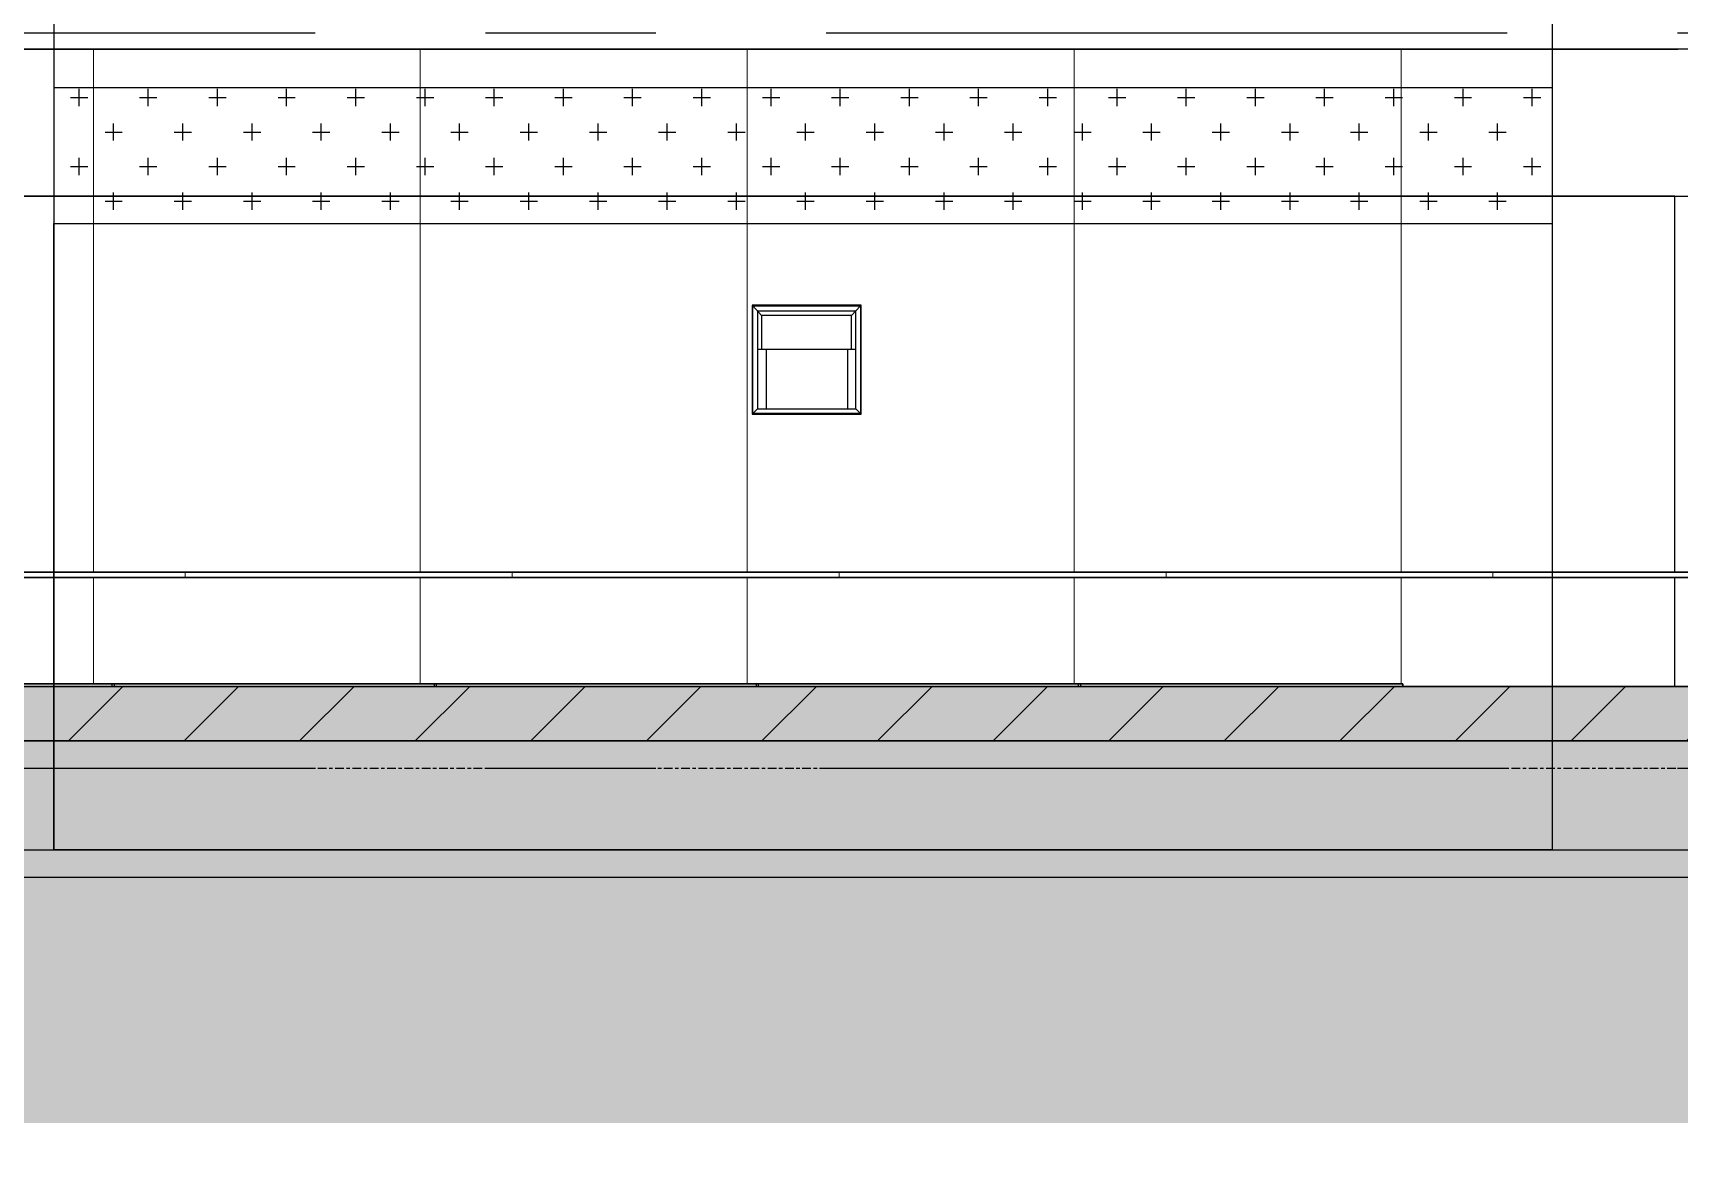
# Model space of a CAD drawing. Header units: millimetres. Extents: x 2519235 to 7246330, y 25937 to 201821.
# Drawn here: x 3243771 to 3246792, y 100200 to 102290 of the extents above; entities that cross this region are included whole.
import ezdxf
from ezdxf.xclip import XClip

# ---------------------------------------------------------------- set-up
doc = ezdxf.new("R2010")
doc.units = ezdxf.units.MM
doc.header["$XCLIPFRAME"] = 0
doc.set_wipeout_variables(frame=1)
doc.linetypes.add('Centre', pattern=[31.75, 6.35, -4.7625, 15.875, -4.7625])
doc.linetypes.add('TA_GL_005.00000', pattern=[13.75, 5, -1.25, 1.25, -1.25, 5])
for name, color, linetype in [('000 - 0_HIDE_OBJ_FRAMING_DEF_SUB_1', 7, 'Continuous'), ('000 - 0_SYM_DWG_GRIDLINE_MAIN_COLOR_251', 7, 'Continuous'), ('000 - CONCRETE_COL_CUT_COLOR_1', 7, 'Continuous'), ('000 - CONCRETE_COL_HATCH_', 7, 'Continuous'), ('000 - CONCRETE_COL_WIPEOUT_', 7, 'Continuous'), ('000 - CONCRETE_WALL_CUT_COLOR_3', 7, 'Continuous'), ('000 - CONCRETE_WALL_CUT_COLOR_5', 7, 'Continuous'), ('_งานโครงสร้าง', 7, 'Continuous')]:
    doc.layers.add(name, color=color, linetype=linetype)
doc.styles.add('TA', font='', dxfattribs={"height": 4.5})
doc.styles.get('TA').set_extended_font_data('Cordia New')
pattern_1 = [(90, (-20550, -2560), (-600, 4e-14), [])]
pattern_2 = [(90, (-20118.65, -4000), (-600, 4e-14), [])]

# ---------------------------------------------------------------- blocks, each defined once
blk = doc.blocks.new('W-1-PP17-ENT1_REV02_20260415-163809_PP17_ENT1_SE_ELE3')
h = blk.add_hatch()
h.set_pattern_fill('CROSS', scale=10)
h.set_pattern_definition([(7e-15, (-3045264, -6e-09), (63.5, 63.5), [31.75, -95.25]), (90, (-3045248.125, -15.875), (-63.5, 63.5), [31.75, -95.25])])
h.paths.add_polyline_path([(1024.8, 102190), (3774.8, 102190), (3774.8, 101940), (1024.8, 101940)])
at = {"layer": '_งานโครงสร้าง', "color": 7}
for p, q in [((1024.8, 114340), (1024.8, 100790)), ((3774.8, 114340), (3774.8, 100790)), ((1024.8, 102190), (3774.8, 102190))]:
    blk.add_line(p, q, dxfattribs=at)
blk.add_lwpolyline([(1024.8, 101940), (3774.8, 101940), (3774.8, 100790), (1024.8, 100790)], close=True, dxfattribs=at)
at = {"layer": 'Defpoints', "color": 7}
blk.add_lwpolyline([(-21407.2, 100790), (23378.9, 100790), (23378.9, 98830), (-21407.2, 98830)], close=True, dxfattribs=at)
blk = doc.blocks.new('DPA_Drainage Gutter_Landscape PP17_REV B - DPA_Drainage Gutter_Landscape PP17_REV B-36085403-ENTRANCE 1 - ELEVATION 4')
at = {"layer": '000 - 0_HIDE_OBJ_FRAMING_DEF_SUB_1', "color": 7}
for p, q in [((-2999807, 101095), (-3000402, 101095)), ((-3000402, 101095), (-2999807, 101095)), ((-2999953, 101095), (-2999923, 101095)), ((-2999923, 101095), (-2999953, 101095)), ((-2999923, 101095), (-2999953, 101095)), ((-2999953, 101095), (-2999923, 101095)), ((-2999886, 101095), (-2999916, 101095)), ((-2999916, 101095), (-2999886, 101095)), ((-2999916, 101095), (-2999886, 101095)), ((-2999886, 101095), (-2999916, 101095)), ((-2999879, 101095), (-2999849, 101095)), ((-2999849, 101095), (-2999879, 101095)), ((-2999849, 101095), (-2999879, 101095)), ((-2999879, 101095), (-2999849, 101095)), ((-2999814, 101095), (-2999842, 101095)), ((-2999842, 101095), (-2999814, 101095)), ((-2999814, 101095), (-2999842, 101095)), ((-2999842, 101095), (-2999814, 101095)), ((-2999215.8, 101095), (-2999810.8, 101095)), ((-2999810.8, 101095), (-2999215.8, 101095)), ((-2999810.8, 101090), (-2999810.8, 101095)), ((-2999807, 101090), (-2999807, 101095)), ((-2999803.8, 101095), (-2999775.8, 101095)), ((-2999775.8, 101095), (-2999803.8, 101095)), ((-2999775.8, 101095), (-2999803.8, 101095)), ((-2999803.8, 101095), (-2999775.8, 101095)), ((-2999768.8, 101095), (-2999738.8, 101095)), ((-2999738.8, 101095), (-2999768.8, 101095)), ((-2999738.8, 101095), (-2999768.8, 101095)), ((-2999768.8, 101095), (-2999738.8, 101095)), ((-2999701.8, 101095), (-2999731.8, 101095)), ((-2999731.8, 101095), (-2999701.8, 101095)), ((-2999731.8, 101095), (-2999701.8, 101095)), ((-2999701.8, 101095), (-2999731.8, 101095)), ((-2999694.8, 101095), (-2999664.8, 101095)), ((-2999664.8, 101095), (-2999694.8, 101095)), ((-2999664.8, 101095), (-2999694.8, 101095)), ((-2999694.8, 101095), (-2999664.8, 101095)), ((-2999627.8, 101095), (-2999657.8, 101095)), ((-2999657.8, 101095), (-2999627.8, 101095)), ((-2999657.8, 101095), (-2999627.8, 101095)), ((-2999627.8, 101095), (-2999657.8, 101095)), ((-2999620.8, 101095), (-2999590.8, 101095)), ((-2999590.8, 101095), (-2999620.8, 101095)), ((-2999590.8, 101095), (-2999620.8, 101095)), ((-2999620.8, 101095), (-2999590.8, 101095)), ((-2999553.8, 101095), (-2999583.8, 101095)), ((-2999583.8, 101095), (-2999553.8, 101095)), ((-2999583.8, 101095), (-2999553.8, 101095)), ((-2999553.8, 101095), (-2999583.8, 101095)), ((-2999546.8, 101095), (-2999516.8, 101095)), ((-2999516.8, 101095), (-2999546.8, 101095)), ((-2999516.8, 101095), (-2999546.8, 101095)), ((-2999546.8, 101095), (-2999516.8, 101095)), ((-2999509.8, 101095), (-2999479.8, 101095)), ((-2999479.8, 101095), (-2999509.8, 101095)), ((-2999479.8, 101095), (-2999509.8, 101095)), ((-2999509.8, 101095), (-2999479.8, 101095)), ((-2999442.8, 101095), (-2999472.8, 101095)), ((-2999472.8, 101095), (-2999442.8, 101095)), ((-2999472.8, 101095), (-2999442.8, 101095)), ((-2999442.8, 101095), (-2999472.8, 101095)), ((-2999435.8, 101095), (-2999405.8, 101095)), ((-2999405.8, 101095), (-2999435.8, 101095)), ((-2999405.8, 101095), (-2999435.8, 101095)), ((-2999435.8, 101095), (-2999405.8, 101095)), ((-2999368.8, 101095), (-2999398.8, 101095)), ((-2999398.8, 101095), (-2999368.8, 101095)), ((-2999398.8, 101095), (-2999368.8, 101095)), ((-2999368.8, 101095), (-2999398.8, 101095)), ((-2999361.8, 101095), (-2999331.8, 101095)), ((-2999331.8, 101095), (-2999361.8, 101095)), ((-2999331.8, 101095), (-2999361.8, 101095)), ((-2999361.8, 101095), (-2999331.8, 101095)), ((-2999294.8, 101095), (-2999324.8, 101095)), ((-2999324.8, 101095), (-2999294.8, 101095)), ((-2999324.8, 101095), (-2999294.8, 101095)), ((-2999294.8, 101095), (-2999324.8, 101095)), ((-2999287.8, 101095), (-2999257.8, 101095)), ((-2999257.8, 101095), (-2999287.8, 101095)), ((-2999257.8, 101095), (-2999287.8, 101095)), ((-2999287.8, 101095), (-2999257.8, 101095)), ((-2999222.8, 101095), (-2999250.8, 101095)), ((-2999250.8, 101095), (-2999222.8, 101095)), ((-2999222.8, 101095), (-2999250.8, 101095)), ((-2999250.8, 101095), (-2999222.8, 101095)), ((-2998624.7, 101095), (-2999219.7, 101095)), ((-2999219.7, 101095), (-2998624.7, 101095)), ((-2999219.7, 101090), (-2999219.7, 101095)), ((-2999215.8, 101090), (-2999215.8, 101095)), ((-2999212.7, 101095), (-2999184.7, 101095)), ((-2999184.7, 101095), (-2999212.7, 101095)), ((-2999184.7, 101095), (-2999212.7, 101095)), ((-2999212.7, 101095), (-2999184.7, 101095)), ((-2999177.7, 101095), (-2999147.7, 101095)), ((-2999147.7, 101095), (-2999177.7, 101095)), ((-2999147.7, 101095), (-2999177.7, 101095)), ((-2999177.7, 101095), (-2999147.7, 101095)), ((-2999110.7, 101095), (-2999140.7, 101095)), ((-2999140.7, 101095), (-2999110.7, 101095)), ((-2999140.7, 101095), (-2999110.7, 101095)), ((-2999110.7, 101095), (-2999140.7, 101095)), ((-2999103.7, 101095), (-2999073.7, 101095)), ((-2999073.7, 101095), (-2999103.7, 101095)), ((-2999073.7, 101095), (-2999103.7, 101095)), ((-2999103.7, 101095), (-2999073.7, 101095)), ((-2999036.7, 101095), (-2999066.7, 101095)), ((-2999066.7, 101095), (-2999036.7, 101095)), ((-2999066.7, 101095), (-2999036.7, 101095)), ((-2999036.7, 101095), (-2999066.7, 101095)), ((-2999029.7, 101095), (-2998999.7, 101095)), ((-2998999.7, 101095), (-2999029.7, 101095)), ((-2998999.7, 101095), (-2999029.7, 101095)), ((-2999029.7, 101095), (-2998999.7, 101095)), ((-2998962.7, 101095), (-2998992.7, 101095)), ((-2998992.7, 101095), (-2998962.7, 101095)), ((-2998992.7, 101095), (-2998962.7, 101095)), ((-2998962.7, 101095), (-2998992.7, 101095)), ((-2998955.7, 101095), (-2998925.7, 101095)), ((-2998925.7, 101095), (-2998955.7, 101095)), ((-2998925.7, 101095), (-2998955.7, 101095)), ((-2998955.7, 101095), (-2998925.7, 101095)), ((-2998918.7, 101095), (-2998888.7, 101095)), ((-2998888.7, 101095), (-2998918.7, 101095)), ((-2998888.7, 101095), (-2998918.7, 101095)), ((-2998918.7, 101095), (-2998888.7, 101095)), ((-2998851.7, 101095), (-2998881.7, 101095)), ((-2998881.7, 101095), (-2998851.7, 101095)), ((-2998881.7, 101095), (-2998851.7, 101095)), ((-2998851.7, 101095), (-2998881.7, 101095)), ((-2998844.7, 101095), (-2998814.7, 101095)), ((-2998814.7, 101095), (-2998844.7, 101095)), ((-2998814.7, 101095), (-2998844.7, 101095)), ((-2998844.7, 101095), (-2998814.7, 101095)), ((-2998777.7, 101095), (-2998807.7, 101095)), ((-2998807.7, 101095), (-2998777.7, 101095)), ((-2998807.7, 101095), (-2998777.7, 101095)), ((-2998777.7, 101095), (-2998807.7, 101095)), ((-2998770.7, 101095), (-2998740.7, 101095)), ((-2998740.7, 101095), (-2998770.7, 101095)), ((-2998740.7, 101095), (-2998770.7, 101095)), ((-2998770.7, 101095), (-2998740.7, 101095)), ((-2998703.7, 101095), (-2998733.7, 101095)), ((-2998733.7, 101095), (-2998703.7, 101095)), ((-2998733.7, 101095), (-2998703.7, 101095)), ((-2998703.7, 101095), (-2998733.7, 101095)), ((-2998696.7, 101095), (-2998666.7, 101095)), ((-2998666.7, 101095), (-2998696.7, 101095)), ((-2998666.7, 101095), (-2998696.7, 101095)), ((-2998696.7, 101095), (-2998666.7, 101095)), ((-2998631.7, 101095), (-2998659.7, 101095)), ((-2998659.7, 101095), (-2998631.7, 101095)), ((-2998631.7, 101095), (-2998659.7, 101095)), ((-2998659.7, 101095), (-2998631.7, 101095)), ((-2998033.5, 101095), (-2998628.5, 101095)), ((-2998628.5, 101095), (-2998033.5, 101095)), ((-2998628.5, 101090), (-2998628.5, 101095)), ((-2998624.7, 101090), (-2998624.7, 101095)), ((-2998621.5, 101095), (-2998593.5, 101095)), ((-2998593.5, 101095), (-2998621.5, 101095)), ((-2998593.5, 101095), (-2998621.5, 101095)), ((-2998621.5, 101095), (-2998593.5, 101095)), ((-2998586.5, 101095), (-2998556.5, 101095)), ((-2998556.5, 101095), (-2998586.5, 101095)), ((-2998556.5, 101095), (-2998586.5, 101095)), ((-2998586.5, 101095), (-2998556.5, 101095)), ((-2998519.5, 101095), (-2998549.5, 101095)), ((-2998549.5, 101095), (-2998519.5, 101095)), ((-2998549.5, 101095), (-2998519.5, 101095)), ((-2998519.5, 101095), (-2998549.5, 101095)), ((-2998512.5, 101095), (-2998482.5, 101095)), ((-2998482.5, 101095), (-2998512.5, 101095)), ((-2998482.5, 101095), (-2998512.5, 101095)), ((-2998512.5, 101095), (-2998482.5, 101095)), ((-2998445.5, 101095), (-2998475.5, 101095)), ((-2998475.5, 101095), (-2998445.5, 101095)), ((-2998475.5, 101095), (-2998445.5, 101095)), ((-2998445.5, 101095), (-2998475.5, 101095)), ((-2998438.5, 101095), (-2998408.5, 101095)), ((-2998408.5, 101095), (-2998438.5, 101095)), ((-2998408.5, 101095), (-2998438.5, 101095)), ((-2998438.5, 101095), (-2998408.5, 101095)), ((-2998371.5, 101095), (-2998401.5, 101095)), ((-2998401.5, 101095), (-2998371.5, 101095)), ((-2998401.5, 101095), (-2998371.5, 101095)), ((-2998371.5, 101095), (-2998401.5, 101095)), ((-2998364.5, 101095), (-2998334.5, 101095)), ((-2998334.5, 101095), (-2998364.5, 101095)), ((-2998334.5, 101095), (-2998364.5, 101095)), ((-2998364.5, 101095), (-2998334.5, 101095)), ((-2998327.5, 101095), (-2998297.5, 101095)), ((-2998297.5, 101095), (-2998327.5, 101095)), ((-2998297.5, 101095), (-2998327.5, 101095)), ((-2998327.5, 101095), (-2998297.5, 101095)), ((-2998260.5, 101095), (-2998290.5, 101095)), ((-2998290.5, 101095), (-2998260.5, 101095)), ((-2998290.5, 101095), (-2998260.5, 101095)), ((-2998260.5, 101095), (-2998290.5, 101095)), ((-2998253.5, 101095), (-2998223.5, 101095)), ((-2998223.5, 101095), (-2998253.5, 101095)), ((-2998223.5, 101095), (-2998253.5, 101095)), ((-2998253.5, 101095), (-2998223.5, 101095)), ((-2998186.5, 101095), (-2998216.5, 101095)), ((-2998216.5, 101095), (-2998186.5, 101095)), ((-2998216.5, 101095), (-2998186.5, 101095)), ((-2998186.5, 101095), (-2998216.5, 101095)), ((-2998179.5, 101095), (-2998149.5, 101095)), ((-2998149.5, 101095), (-2998179.5, 101095)), ((-2998149.5, 101095), (-2998179.5, 101095)), ((-2998179.5, 101095), (-2998149.5, 101095)), ((-2998112.5, 101095), (-2998142.5, 101095)), ((-2998142.5, 101095), (-2998112.5, 101095)), ((-2998142.5, 101095), (-2998112.5, 101095)), ((-2998112.5, 101095), (-2998142.5, 101095)), ((-2998105.5, 101095), (-2998075.5, 101095)), ((-2998075.5, 101095), (-2998105.5, 101095)), ((-2998075.5, 101095), (-2998105.5, 101095)), ((-2998105.5, 101095), (-2998075.5, 101095)), ((-2998040.5, 101095), (-2998068.5, 101095)), ((-2998068.5, 101095), (-2998040.5, 101095)), ((-2998040.5, 101095), (-2998068.5, 101095)), ((-2998068.5, 101095), (-2998040.5, 101095)), ((-2997442.3, 101095), (-2998037.3, 101095)), ((-2998037.3, 101095), (-2997442.3, 101095)), ((-2998037.3, 101090), (-2998037.3, 101095)), ((-2998033.5, 101090), (-2998033.5, 101095)), ((-2998002.3, 101095), (-2998030.3, 101095)), ((-2998030.3, 101095), (-2998002.3, 101095)), ((-2998030.3, 101095), (-2998002.3, 101095)), ((-2998002.3, 101095), (-2998030.3, 101095)), ((-2997995.3, 101095), (-2997965.3, 101095)), ((-2997965.3, 101095), (-2997995.3, 101095)), ((-2997965.3, 101095), (-2997995.3, 101095)), ((-2997965.3, 101095), (-2997995.3, 101095)), ((-2997928.3, 101095), (-2997958.3, 101095)), ((-2997958.3, 101095), (-2997928.3, 101095)), ((-2997958.3, 101095), (-2997928.3, 101095)), ((-2997958.3, 101095), (-2997928.3, 101095)), ((-2997921.3, 101095), (-2997891.3, 101095)), ((-2997891.3, 101095), (-2997921.3, 101095)), ((-2997891.3, 101095), (-2997921.3, 101095)), ((-2997891.3, 101095), (-2997921.3, 101095)), ((-2997854.3, 101095), (-2997884.3, 101095)), ((-2997884.3, 101095), (-2997854.3, 101095)), ((-2997884.3, 101095), (-2997854.3, 101095)), ((-2997884.3, 101095), (-2997854.3, 101095)), ((-2997847.3, 101095), (-2997817.3, 101095)), ((-2997817.3, 101095), (-2997847.3, 101095)), ((-2997817.3, 101095), (-2997847.3, 101095)), ((-2997817.3, 101095), (-2997847.3, 101095)), ((-2997780.3, 101095), (-2997810.3, 101095)), ((-2997810.3, 101095), (-2997780.3, 101095)), ((-2997810.3, 101095), (-2997780.3, 101095)), ((-2997810.3, 101095), (-2997780.3, 101095)), ((-2997773.3, 101095), (-2997743.3, 101095)), ((-2997743.3, 101095), (-2997773.3, 101095)), ((-2997743.3, 101095), (-2997773.3, 101095)), ((-2997743.3, 101095), (-2997773.3, 101095)), ((-2997736.3, 101095), (-2997706.3, 101095)), ((-2997706.3, 101095), (-2997736.3, 101095)), ((-2997706.3, 101095), (-2997736.3, 101095)), ((-2997706.3, 101095), (-2997736.3, 101095)), ((-2997669.3, 101095), (-2997699.3, 101095)), ((-2997699.3, 101095), (-2997669.3, 101095)), ((-2997699.3, 101095), (-2997669.3, 101095)), ((-2997699.3, 101095), (-2997669.3, 101095)), ((-2997662.3, 101095), (-2997633, 101095)), ((-2997633, 101095), (-2997662.3, 101095)), ((-2997633, 101095), (-2997662.3, 101095)), ((-2997633, 101095), (-2997662.3, 101095)), ((-2997595.3, 101095), (-2997625.3, 101095)), ((-2997625.3, 101095), (-2997595.3, 101095)), ((-2997625.3, 101095), (-2997595.3, 101095)), ((-2997625.3, 101095), (-2997595.3, 101095)), ((-2997588.3, 101095), (-2997558.3, 101095)), ((-2997558.3, 101095), (-2997588.3, 101095)), ((-2997558.3, 101095), (-2997588.3, 101095)), ((-2997558.3, 101095), (-2997588.3, 101095)), ((-2997521.3, 101095), (-2997551.3, 101095)), ((-2997551.3, 101095), (-2997521.3, 101095)), ((-2997551.3, 101095), (-2997521.3, 101095)), ((-2997551.3, 101095), (-2997521.3, 101095)), ((-2997514.3, 101095), (-2997484.3, 101095)), ((-2997484.3, 101095), (-2997514.3, 101095)), ((-2997484.3, 101095), (-2997514.3, 101095)), ((-2997484.3, 101095), (-2997514.3, 101095)), ((-2997449.3, 101095), (-2997477.3, 101095)), ((-2997477.3, 101095), (-2997449.3, 101095)), ((-2997449.3, 101095), (-2997477.3, 101095)), ((-2997477.3, 101095), (-2997449.3, 101095)), ((-2997442.3, 101095), (-2997442.3, 101090)), ((-2997442.3, 101090), (-2997442.3, 101095))]:
    blk.add_line(p, q, dxfattribs=at)
blk = doc.blocks.new('DPA_LIGHTING_WALL MOUNT_WLL711 1 - 10W LED_use_-V240-ENTRANCE 1 - ELEVATION 4')
at = {"layer": '000 - 0_HIDE_OBJ_FRAMING_DEF_SUB_1', "color": 7}
for p, q in [((-3016436.4, 101790), (-3016636.4, 101790)), ((-3016636.4, 101790), (-3016636.4, 101590)), ((-3016635.4, 101789), (-3016619.2, 101771)), ((-3016635.4, 101789), (-3016437.4, 101789)), ((-3016635.4, 101591), (-3016635.4, 101789)), ((-3016454.2, 101771), (-3016437.4, 101789)), ((-3016437.4, 101789), (-3016437.4, 101591)), ((-3016436.4, 101590), (-3016436.4, 101790)), ((-3016626.4, 101780), (-3016446.4, 101780)), ((-3016626.4, 101780), (-3016626.4, 101600)), ((-3016454.2, 101771), (-3016619.2, 101771)), ((-3016619.2, 101771), (-3016619.2, 101709.4)), ((-3016454.2, 101709.4), (-3016454.2, 101771)), ((-3016446.4, 101600), (-3016446.4, 101780)), ((-3016626.4, 101709.4), (-3016446.4, 101709.4)), ((-3016610.7, 101709.4), (-3016610.7, 101600)), ((-3016460.9, 101600), (-3016460.9, 101709.4)), ((-3016636.4, 101590), (-3016626.4, 101600)), ((-3016636.4, 101590), (-3016436.4, 101590)), ((-3016437.4, 101591), (-3016635.4, 101591)), ((-3016626.4, 101600), (-3016446.4, 101600)), ((-3016436.4, 101590), (-3016446.4, 101600))]:
    blk.add_line(p, q, dxfattribs=at)
blk = doc.blocks.new('A$C9a10139f')
at = {"layer": '000 - 0_HIDE_OBJ_FRAMING_DEF_SUB_1', "lineweight": 9}
h = blk.add_hatch(dxfattribs=at)
h.set_pattern_fill('FP_16', style=0, pattern_type=2)
h.set_pattern_definition(pattern_2)
h.paths.add_polyline_path([(-41750, -1510), (-20545, -1510), (-20545, -1240), (-41750, -1240), (-41750, -1475)])
h = blk.add_hatch(dxfattribs=at)
h.set_pattern_fill('FP_16', style=0, pattern_type=2)
h.set_pattern_definition(pattern_2)
h.paths.add_polyline_path([(-20600, -2410), (-20600, -2210), (-41644.6, -2210), (-41644.6, -2405), (-21099.6, -2405.3), (-21099.6, -2410), (-20692.4, -2410)])
h.paths.add_polyline_path([(-38726.5, -2200), (-20600, -2200), (-20600, -1510), (-41644.6, -1510), (-41644.6, -2200), (-38826.2, -2200)])
at = {"layer": '000 - 0_HIDE_OBJ_FRAMING_DEF_SUB_1', "lineweight": 25}
h = blk.add_hatch(dxfattribs=at)
h.set_pattern_fill('FP_31', style=0, pattern_type=2)
h.set_pattern_definition([(50, (2976342.74, -103500), (364.36793, -31.878294), [38.1, -419.1]), (355, (2976342.74, -103500), (-70.48585, 382.113303), [30.48, -335.28]), (100.451, (2976373.1, -103502.66), (293.885003, 350.233376), [32.38, -356.18]), (46.184, (2976342.74, -103398.4), (542.15848, -84.08583), [57.15, -628.65]), (96.636, (2976387.9, -103405.4), (474.8049, 494.85542), [48.57, -534.27]), (351.184, (2976342.74, -103398.4), (474.8102, 494.85008), [45.72, -502.92]), (21, (2976393.54, -103423.8), (303.228468, -204.530462), [38.1, -419.1]), (326, (2976393.54, -103423.8), (123.60389, 368.376044), [30.48, -335.28]), (71.451, (2976418.8, -103440.84), (426.834125, 163.842736), [32.38, -356.18]), (37.5, (2976342.74, -103500), (6.1766457, 169.1101516), [16.764, -314.452, 16.764, -323.596, -336.55]), (37.5, (2976342.74, -103500), (6.1766457, 169.1101516), [-671.576, 16.764, -319.786]), (7.5, (2976342.74, -103500), (133.638876, 200.361494), [16.764, -177.292, 16.764, -306.832, -128.27]), (7.5, (2976342.74, -103500), (133.638876, 200.361494), [-517.652, 16.764, -111.506]), (327.5, (2976229.46, -103500), (271.181819, -11.4583626), [16.764, -110.236, 16.764, -379.476, -525.78]), (327.5, (2976229.46, -103500), (271.181819, -11.4583626), [-523.24, 16.764, -509.016]), (317.5, (2976178.66, -103500), (296.25851, 50.852847), [16.764, -148.336, 16.764, -246.38, -373.38]), (317.5, (2976178.66, -103500), (296.25851, 50.852847), [-428.244, 16.764, -356.616])])
h.paths.add_polyline_path([(-48851.7, -3211.1), (-48551.7, -3211.1), (-48551.7, -2760), (-4210.3, -2760), (-4210.3, -3211.1), (-3910.3, -3210), (-3910.3, -2760), (1028.2, -2760), (1028.2, -2510), (-3910.3, -2510), (-3910.3, -2010), (-4210.3, -2010), (-4210.3, -2510), (-48551.7, -2510), (-48551.7, -2110), (-48851.7, -2110), (-48851.7, -2510), (-49985.4, -2510), (-49985.4, -2760), (-48851.7, -2760), (-48851.7, -3160)])
at = {"layer": '000 - 0_HIDE_OBJ_FRAMING_DEF_SUB_1', "lineweight": 9}
h = blk.add_hatch(dxfattribs=at)
h.set_pattern_fill('FP_17', style=0, pattern_type=2)
h.set_pattern_definition(pattern_1)
h.paths.add_polyline_path([(-20600, -2210), (-20600, -2200), (-41644.6, -2200), (-41644.6, -2210), (-20692.4, -2210)])
h = blk.add_hatch(dxfattribs=at)
h.set_pattern_fill('FP_17', style=0, pattern_type=2)
h.set_pattern_definition(pattern_1)
h.paths.add_polyline_path([(-20600, -2210), (-20510, -2210), (-20510, -2200), (-20600, -2200)])
h = blk.add_hatch(dxfattribs=at)
h.set_pattern_fill('FP_30', style=0, pattern_type=2)
h.set_pattern_definition([(45, (2976342.74, -103500), (-106.066017, 106.066017), [])])
h.paths.add_polyline_path([(300, -2510), (1028.2, -2510), (1028.2, -2410), (-3910.3, -2410), (-3910.3, -2510), (-2160.2, -2510)])
h.paths.add_polyline_path([(-49188.3, -2510), (-48901.7, -2510), (-48902.1, -2410), (-49985.4, -2410), (-49985.4, -2510)])
h.paths.add_polyline_path([(-48551.7, -2510), (-4210.3, -2510), (-4210.3, -2410), (-48551.7, -2410)])
h = blk.add_hatch(dxfattribs=at)
h.set_pattern_fill('FP_29', style=0, pattern_type=2)
h.set_pattern_definition([(45, (2976342.74, -103500), (0, 449.012806), [317.5, -317.5]), (45, (2976258.56, -103415.8), (0, 449.012806), [317.5, -317.5]), (45, (2976174.37, -103331.62), (0, 449.012806), [317.5, -317.5]), (135, (2976174.37, -103275.5), (-449.012806, 3e-14), [317.5, -317.5]), (135, (2976258.56, -103191.3), (-449.012806, 3e-14), [317.5, -317.5]), (135, (2976342.74, -103107.1), (-449.012806, 3e-14), [317.5, -317.5])])
h.paths.add_polyline_path([(-24777.5, -3211.1), (-4210.3, -3210), (-4210.3, -2760), (-48551.7, -2760), (-48551.7, -3211.1), (-24877.1, -3211.1)])
h.paths.add_polyline_path([(-49667.2, -3211.1), (-48851.7, -3211.1), (-48851.7, -2760), (-49985.4, -2760), (-49985.4, -3211.1)])
h.paths.add_polyline_path([(300, -3211.1), (1028.2, -3210), (1028.2, -2760), (-3910.3, -2760), (-3910.3, -3211.1), (120.4, -3211.1)])
at = {"layer": '000 - 0_HIDE_OBJ_FRAMING_DEF_SUB_1', "color": 7}
for p, q in [((-20545, -1240), (-41750, -1240)), ((-20600, -1240), (-41700, -1240)), ((-20545, -1240), (-24000, -1240)), ((-24000, -1240), (-20595, -1240)), ((-41750, -1510), (-20545, -1510)), ((-20600, -1510), (-41644.6, -1510)), ((-20600, -2200), (-20600, -1510)), ((-20600, -1510), (-20500, -1510)), ((-41644.6, -2200), (-20600, -2200)), ((-20600, -2200), (-41644.6, -2200)), ((-20600, -2200), (-20500, -2200)), ((-20510, -2200), (-20600, -2200)), ((-20600, -2210), (-41644.6, -2210)), ((-41644.6, -2210), (-20600, -2210)), ((-20600, -2410), (-20600, -2210)), ((-20500, -2210), (-20600, -2210)), ((-20600, -2210), (-20510, -2210)), ((-4210.3, -2410), (-48551.7, -2410)), ((-48551.7, -2410), (-4210.3, -2410)), ((-4210.3, -2410), (-48551.7, -2410)), ((-4210.3, -2410), (-48551.7, -2410)), ((-4210.3, -2410), (-48551.7, -2410)), ((-47834.8, -2410), (-20500, -2410)), ((-21097.1, -2410), (-41797.1, -2410)), ((-20500, -2410), (-21099.6, -2410)), ((-21099.6, -2410), (-21097.1, -2410)), ((-20500, -2410), (-20600, -2410)), ((-48551.7, -2510), (-4210.3, -2510)), ((-4210.3, -2510), (-48551.7, -2510)), ((-48551.7, -2760), (-4210.3, -2760))]:
    blk.add_line(p, q, dxfattribs=at)
at = {"layer": '000 - 0_HIDE_OBJ_FRAMING_DEF_SUB_1', "color": 7, "lineweight": 9}
for p, q in [((-41700, -1240), (-20600, -1240)), ((-41700, -1240), (-20545, -1240)), ((-20595, -1510), (-41700, -1510)), ((-41644.6, -1510), (-20600, -1510)), ((-20600, -1510), (-20600, -1560)), ((-20500, -1510), (-20600, -1510)), ((-20600, -1510), (-20600, -2200)), ((-20600, -2200), (-20600, -1560)), ((-20600, -1560), (-20600, -1710)), ((-20600, -1710), (-20600, -1860)), ((-20600, -1860), (-20600, -2010)), ((-20600, -2010), (-20600, -2200)), ((-41750, -2200), (-20545, -2200)), ((-20545, -2200), (-41750, -2200)), ((-20545, -2210), (-41750, -2210)), ((-20545, -2210), (-41750, -2210)), ((-20600, -2410), (-20600, -2210)), ((-20600, -2210), (-20600, -2410)), ((-20600, -2210), (-20600, -2410)), ((-20600, -2410), (-20500, -2410))]:
    blk.add_line(p, q, dxfattribs=at)
at = {"layer": '000 - 0_HIDE_OBJ_FRAMING_DEF_SUB_1', "color": 7, "linetype": 'Centre'}
blk.add_line((-50624.2, -2560), (2315.7, -2560), dxfattribs=at)
at = {"layer": '000 - 0_HIDE_OBJ_FRAMING_DEF_SUB_1', "color": 7}
for name, p in [('DPA_LIGHTING_WALL MOUNT_WLL711 1 - 10W LED_use_-V240-ENTRANCE 1 - ELEVATION 4', (2994342.7, -103500)), ('DPA_Drainage Gutter_Landscape PP17_REV B - DPA_Drainage Gutter_Landscape PP17_REV B-36085403-ENTRANCE 1 - ELEVATION 4', (2976342.7, -103500))]:
    blk.add_blockref(name, p, dxfattribs=at)
blk = doc.blocks.new('*U996')
at = {"layer": '000 - 0_SYM_DWG_GRIDLINE_MAIN_COLOR_251', "color": 7, "linetype": 'ByBlock', "ltscale": 5}
blk.add_line((20, 0), (-878, 0), dxfattribs=at)
at = {"color": 7, "style": 'TA', "flags": 1}
blk.add_attdef('LOCATION', (6, -6), '', height=4.5, rotation=270, dxfattribs=at)
blk = doc.blocks.new('W-1-PP17-ENT1_REV02_20260415-163734_PP17_ENT1_ELE3_DIMS')
at = {"layer": '000 - 0_SYM_DWG_GRIDLINE_MAIN_COLOR_251', "color": 7, "linetype": 'TA_GL_005.00000', "xscale": 50, "yscale": 50, "zscale": 50, "rotation": 180}
for p in [(-18300, 102290), (-18300, 100940)]:
    blk.add_blockref('*U996', p, dxfattribs=at)
blk = doc.blocks.new('*U1675')
at = {"layer": '000 - CONCRETE_COL_HATCH_'}
h = blk.add_hatch(dxfattribs=at)
h.set_pattern_fill('AR-CONC', scale=0.04)
h.set_pattern_definition([(50, (511441.48, -852859.976), (7.28738676, -0.63756342), [0.762, -8.382]), (355, (511441.48, -852859.976), (-1.409736857, 7.64227381), [0.6096, -6.705623367]), (100.4514447, (511442.087, -852860.029), (5.877649884, 7.004710076), [0.64760035, -7.123609784]), (46.1842, (511441.48, -852857.944), (10.843161636, -1.68169312), [1.143, -12.573]), (96.6355576, (511442.383, -852858.084), (9.49616536, 9.89704498), [0.97140093, -10.68542433]), (351.1841512, (511441.48, -852857.944), (9.49616536, 9.89704498), [0.91439868, -10.05838928]), (21, (511442.496, -852858.452), (6.06457565, -4.090607927), [0.762, -8.382]), (326, (511442.496, -852858.452), (2.472081134, 7.367518645), [0.6096, -6.7056]), (71.451445, (511443.001, -852858.793), (8.53665677, 3.276910755), [0.64760035, -7.123597504]), (37.5, (511441.4798, -852859.9761), (0.12354413, 3.382201555), [0, -6.62432, 0, -6.8072, 0, -6.731]), (7.5, (511441.4798, -852859.976), (2.6727865, 4.007222993), [0, -3.88112, 0, -6.47192, 0, -2.5654]), (327.5, (511439.214, -852859.976), (5.423623807, -0.22914976), [0, -2.54, 0, -7.9248, 0, -10.5156]), (317.5, (511438.198, -852859.976), (5.925167255, 1.017059641), [0, -3.302, 0, -5.26288, 0, -7.4676])])
h.paths.add_polyline_path([(0, 0), (0, -250), (1133.7, -250), (1133.7, -650), (1133.7, -701.1), (1433.7, -701.1), (1433.7, -250), (45775.1, -250), (45775.1, -701.1), (46075.1, -700), (46075.1, -250), (51013.6, -250), (51013.6, 0), (46075.1, 0), (46075.1, 500), (45775.1, 500), (45775.1, 0), (1433.7, 0), (1433.7, 400), (1133.7, 400), (1133.7, 0)])
at = {"layer": '000 - CONCRETE_COL_CUT_COLOR_1', "color": 7, "lineweight": -2}
for points in [[(1433.7, -250), (45775.1, -250)], [(45775.1, 0), (1433.7, 0)]]:
    blk.add_lwpolyline(points, dxfattribs=at)
blk = doc.blocks.new('*U989')
at = {"layer": '000 - CONCRETE_COL_HATCH_'}
h = blk.add_hatch(dxfattribs=at)
h.set_pattern_fill('EARTH', scale=0.5, angle=45)
h.set_pattern_definition([(45, (88682.6727, -828958.519), (0, 4.49012806), [3.175, -3.175]), (45, (88681.8308, -828957.677), (0, 4.49012806), [3.175, -3.175]), (45, (88680.989, -828956.835), (0, 4.49012806), [3.175, -3.175]), (135, (88680.989, -828956.2738), (-4.49012806, 0), [3.175, -3.175]), (135, (88681.8308, -828955.432), (-4.49012806, 0), [3.175, -3.175]), (135, (88682.6727, -828954.59), (-4.49012806, 0), [3.175, -3.175])])
h.paths.add_polyline_path([(0, 0), (44341.3, 0), (44341.3, 451.1), (0, 451.1)])
blk = doc.blocks.new('*U994')
at = {"layer": '000 - CONCRETE_COL_HATCH_'}
h = blk.add_hatch(dxfattribs=at)
h.set_pattern_fill('ANSI31', scale=0.25)
h.set_pattern_definition([(45, (88682.6727, -845106.8257), (-0.5612660076, 0.5612660076), [])])
h.paths.add_polyline_path([(0, 0), (44341.3, 0), (44341.3, 100), (0, 100)])
at = {"layer": '000 - CONCRETE_COL_CUT_COLOR_1', "color": 7}
for points in [[(0, 0), (44341.3, 0)], [(44341.3, 100), (0, 100)]]:
    blk.add_lwpolyline(points, dxfattribs=at)
blk = doc.blocks.new('A$Ca70fc861')
at = {"color": 7}
blk.add_blockref('*U989', (300, -1101.1), dxfattribs=at)
at = {"layer": '000 - CONCRETE_WALL_CUT_COLOR_3', "color": 7}
blk.add_blockref('*U994', (300, -400), dxfattribs=at)
at = {"layer": '000 - CONCRETE_WALL_CUT_COLOR_5', "color": 7}
blk.add_blockref('*U1675', (-1133.7, -400), dxfattribs=at)

msp = doc.modelspace()

# ---------------------------------------------------------------- block references
at = {"color": 7}
ref = msp.add_blockref('A$C9a10139f', (3267384.512, 103500), dxfattribs=at)
XClip(ref).set_block_clipping_path([(-25578.266780246, -6873.3504424678), (-1221.0579811619, 14432.3271690989)])

# ---------------------------------------------------------------- next in the draw order: block references
ref = msp.add_blockref('W-1-PP17-ENT1_REV02_20260415-163809_PP17_ENT1_SE_ELE3', (3242784.512, 0), dxfattribs=at)
XClip(ref).set_block_clipping_path([(-978.2667802493, 95732.3277789756), (41754.3453374598, 117932.3271690989)])

# ---------------------------------------------------------------- next in the draw order: block references
ref = msp.add_blockref('A$Ca70fc861', (3218532.839, 101390), dxfattribs=at)
XClip(ref).set_block_clipping_path([(23651.5162248188, -2560.0000000065), (47630.614968834, 15792.1869267942)])

# ---------------------------------------------------------------- next in the draw order: block references
ref = msp.add_blockref('W-1-PP17-ENT1_REV02_20260415-163734_PP17_ENT1_ELE3_DIMS', (3242784.512, 0), dxfattribs=at)
XClip(ref).set_block_clipping_path([(-1933.1517627602, 96626.6495575323), (31604.352222994, 118738.2406029412)])

doc.saveas('drawing.dxf')
